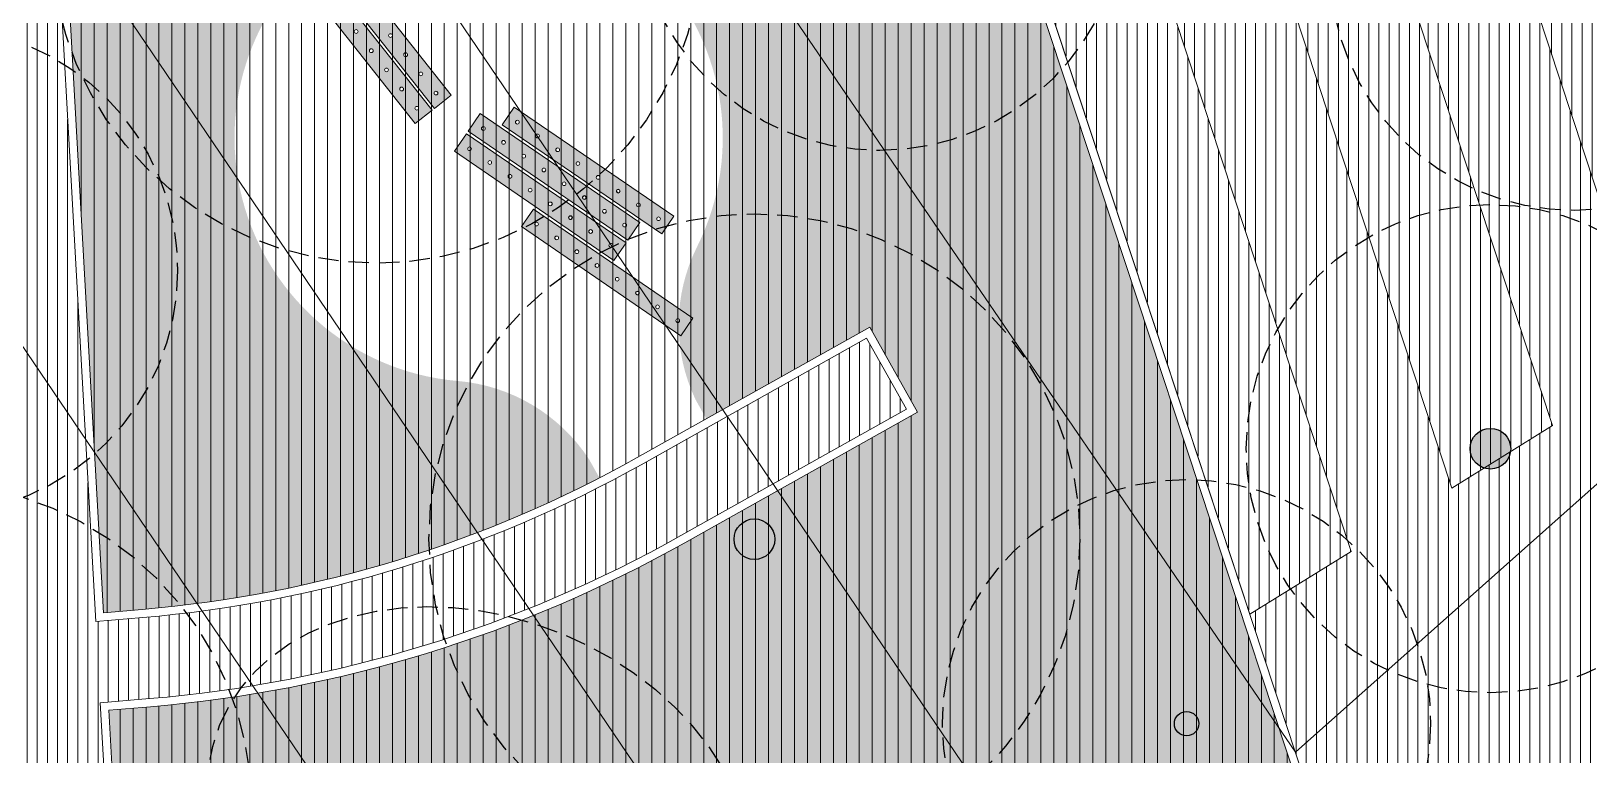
# Model space of a CAD drawing. Header units: metres. Extents: x 678805 to 1359287, y 2747329 to 5497370.
# Drawn here: x 679675.68 to 679694.82, y 2748632.48 to 2748641.37 of the extents above; entities that cross this region are included whole.
import ezdxf
from ezdxf.enums import TextEntityAlignment as Align

# ---------------------------------------------------------------- set-up
doc = ezdxf.new("R2010")
doc.units = ezdxf.units.M
doc.linetypes.add('XREF_MON_SFT_TREES$0$HIDDEN', pattern=[0.375, 0.25, -0.125])
for name, color, linetype in [('00_XREF_MON_HSC_PAVEMENT', 7, 'Continuous'), ('00_XREF_TWQ_BUILDINGS', 7, 'Continuous'), ('00_XREF_TWQ_SFT_TREES', 7, 'Continuous'), ('XREF_MON_GENERAL_LAYOUT$0$02-L-Plan Change', 8, 'Continuous'), ('XREF_MON_SFT_TREES$0$SL_TREE_CANOPY', 251, 'XREF_MON_SFT_TREES$0$HIDDEN'), ('XREF_MON_SFT_TREES$0$SL_TREE_TRUNK', 251, 'Continuous')]:
    doc.layers.add(name, color=color, linetype=linetype)
for name, color, linetype, true_color in [('02-L-Waterfeatures 01', 7, 'Continuous', 0x4da6ff), ('XREF_MON_SFT_TREES$0$SL_TREE__DELONIX_REGIA', 7, 'Continuous', 0x8f2400), ('XREF_MON_SFT_TREES$0$SL_TREE_ACACIA_ETBAICA', 7, 'Continuous', 0x405700), ('XREF_MON_SFT_TREES$0$SL_TREE_ACACIA_FARNESIANA', 7, 'Continuous', 0xe0e000), ('XREF_MON_SFT_TREES$0$SL_TREE_ACACIA_GERRARDII', 7, 'Continuous', 0x4c4c00), ('XREF_MON_SFT_TREES$0$SL_TREE_ACACIA_NILOTICA', 7, 'Continuous', 0x264d00), ('XREF_MON_SFT_TREES$0$SL_TREE_PROSOPIS_CINERARIA', 7, 'Continuous', 0x5f7f00)]:
    doc.layers.add(name, color=color, linetype=linetype, true_color=true_color)
for name, color, linetype, lineweight in [('XREF_MON_GENERAL_LAYOUT$0$02-L-Level Curves 0.25-0.75m', 33, 'Continuous', 5), ('XREF_MON_GENERAL_LAYOUT$0$02-L-Level Curves 1m', 37, 'Continuous', 5), ('XREF_MON_GENERAL_LAYOUT$0$02-L-Material Change', 251, 'Continuous', 5), ('XREF_MON_HSC_FURNITURE$0$03-PG-CBIncluded', 8, 'Continuous', 5), ('XREF_MON_HSC_PAVEMENT$0$02-L-B-Flat Bar', 251, 'Continuous', 5), ('XREF_MON_HSC_PAVEMENT$0$03-TR-Pavement_04_Dry Meadow_', 54, 'Continuous', 5)]:
    doc.layers.add(name, color=color, linetype=linetype, lineweight=lineweight)
for name, color, linetype, lineweight, true_color in [('XREF_MON_HSC_PAVEMENT$0$03-TR-Pavement_01_Compacted Ground', 7, 'Continuous', 5, 0x5a4f30), ('XREF_MON_HSC_PAVEMENT$0$03-TR-Pavement_02_Sealed Gravel', 7, 'Continuous', 5, 0x38321e), ('XREF_MON_HSC_PAVEMENT$0$03-TR-Pavement_04_Dry Meadow_2', 7, 'Continuous', 5, 0xe2c75d)]:
    doc.layers.add(name, color=color, linetype=linetype, lineweight=lineweight, true_color=true_color)
doc.layers.get('XREF_MON_SFT_TREES$0$SL_TREE__DELONIX_REGIA').off()
doc.layers.get('XREF_MON_SFT_TREES$0$SL_TREE_ACACIA_ETBAICA').off()
doc.layers.get('XREF_MON_SFT_TREES$0$SL_TREE_ACACIA_FARNESIANA').off()
doc.layers.get('XREF_MON_SFT_TREES$0$SL_TREE_ACACIA_GERRARDII').off()
doc.layers.get('XREF_MON_SFT_TREES$0$SL_TREE_ACACIA_NILOTICA').off()
doc.layers.get('XREF_MON_SFT_TREES$0$SL_TREE_PROSOPIS_CINERARIA').off()
doc.styles.add('XREF_MON_GENERAL_LAYOUT$0$Standard', font='arial.ttf')
pattern_1 = [(45, (0, 0), (-0.2245064030267289, 0.2245064030267289), [])]
pattern_2 = [(90, (652974.1167151183, 2717198.732228751), (-0.1247775, 0), [])]
pattern_3 = [(90, (-15.59436559828464, -5.140188714955002), (-0.1247775, 0), [])]

# ---------------------------------------------------------------- blocks, each defined once
blk = doc.blocks.new('XREF_MON_SFT_TREES$0$Acacia_pycnantha')
h = blk.add_hatch()
h.set_pattern_fill('ANSI31', color=256, scale=0.1)
h.set_pattern_definition(pattern_1)
edge = h.paths.add_edge_path()
edge.add_arc((-2.328306436538696e-10, 0), 2.999999999974137, 3.180554681463517e-15, 360)
at = {"layer": 'XREF_MON_SFT_TREES$0$SL_TREE_TRUNK'}
h = blk.add_hatch(color=256, dxfattribs=at)
h.dxf.hatch_style = 1
edge = h.paths.add_edge_path()
edge.add_arc((2.328306436538696e-10, 0), 0.2500003876001918, 0, 360)
at = {"layer": 'XREF_MON_SFT_TREES$0$SL_TREE_CANOPY', "linetype": 'XREF_MON_SFT_TREES$0$HIDDEN'}
blk.add_circle((2.328306436538696e-10, 0), 3, dxfattribs=at)
at = {"layer": 'XREF_MON_SFT_TREES$0$SL_TREE_TRUNK'}
blk.add_circle((2.328306436538696e-10, 0), 0.2500003876001918, dxfattribs=at)
blk = doc.blocks.new('XREF_MON_SFT_TREES$0$Prosopis_cineraria')
h = blk.add_hatch()
h.set_pattern_fill('ANSI31', color=256, scale=0.1)
h.set_pattern_definition(pattern_1)
edge = h.paths.add_edge_path()
edge.add_arc((-1.862645149230957e-09, -1.396983861923218e-09), 4.000000002159871, 0, 360)
at = {"layer": 'XREF_MON_SFT_TREES$0$SL_TREE_TRUNK'}
h = blk.add_hatch(color=256, dxfattribs=at)
h.dxf.hatch_style = 1
edge = h.paths.add_edge_path()
edge.add_arc((0, 0), 0.25, 0, 360)
at = {"layer": 'XREF_MON_SFT_TREES$0$SL_TREE_CANOPY', "linetype": 'XREF_MON_SFT_TREES$0$HIDDEN'}
blk.add_circle((0, 0), 4, dxfattribs=at)
at = {"layer": 'XREF_MON_SFT_TREES$0$SL_TREE_TRUNK'}
blk.add_circle((0, 0), 0.25, dxfattribs=at)
blk = doc.blocks.new('XREF_MON_SFT_TREES$0$Acacia_gerrardii')
h = blk.add_hatch()
h.set_pattern_fill('ANSI31', color=256, scale=0.1, style=0)
h.set_pattern_definition(pattern_1)
edge = h.paths.add_edge_path()
edge.add_ellipse((-0.07890667230822146, 0.1374323763884604), major_axis=(-2.334159139066159, 2.54631103014604), ratio=0.7600819417513992, start_angle=0, end_angle=360)
at = {"layer": 'XREF_MON_SFT_TREES$0$SL_TREE_TRUNK'}
h = blk.add_hatch(color=256, dxfattribs=at)
h.dxf.hatch_style = 1
edge = h.paths.add_edge_path()
edge.add_arc((2.328306436538696e-10, 4.656612873077393e-10), 0.1500002322718501, -7.354891001008641, 352.6451089989913)
at = {"layer": 'XREF_MON_SFT_TREES$0$SL_TREE_CANOPY'}
blk.add_ellipse((-0.07890667230822146, 0.1374323763884604), major_axis=(-2.334159139066159, 2.54631103014604), ratio=0.7600819417513992, dxfattribs=at)
at = {"layer": 'XREF_MON_SFT_TREES$0$SL_TREE_TRUNK'}
for radius in [0.1500002322718501, 0.150000232560115]:
    blk.add_circle((2.328306436538696e-10, 4.656612873077393e-10), radius, dxfattribs=at)
blk = doc.blocks.new('XREF_MON_SFT_TREES$0$Acacia etbaica')
h = blk.add_hatch()
h.set_pattern_fill('ANSI31', color=256, scale=0.1)
h.set_pattern_definition(pattern_1)
edge = h.paths.add_edge_path()
edge.add_arc((4.440892098500626e-16, -1.110223024625157e-15), 3.000000000000001, 0, 360)
at = {"layer": 'XREF_MON_SFT_TREES$0$SL_TREE_TRUNK'}
h = blk.add_hatch(color=256, dxfattribs=at)
h.dxf.hatch_style = 1
edge = h.paths.add_edge_path()
edge.add_arc((-4.190951585769653e-09, -3.725290298461914e-09), 0.1500002332421871, 286.4511275051879, 569.1271037239628)
edge.add_arc((-2.328306436538696e-09, 2.328306436538696e-09), 0.1500002378014961, 209.127105287983, 286.4511261276718)
at = {"layer": 'XREF_MON_SFT_TREES$0$SL_TREE_CANOPY'}
blk.add_circle((0, 0), 3, dxfattribs=at)
at = {"layer": 'XREF_MON_SFT_TREES$0$SL_TREE_TRUNK'}
for radius in [0.1500002332387778, 0.150000232560115]:
    blk.add_circle((-4.190951585769653e-09, -3.725290298461914e-09), radius, dxfattribs=at)
blk = doc.blocks.new('XREF_MON_SFT_TREES$0$Acacia Nilotica D')
h = blk.add_hatch()
h.set_pattern_fill('ANSI31', color=256, scale=0.1)
h.set_pattern_definition(pattern_1)
edge = h.paths.add_edge_path()
edge.add_arc((2.328306436538696e-10, 0), 3.999999999999999, -6.5439871631012e-05, 359.9999345601284)
at = {"layer": 'XREF_MON_SFT_TREES$0$SL_TREE_TRUNK'}
h = blk.add_hatch(color=256, dxfattribs=at)
h.dxf.hatch_style = 1
edge = h.paths.add_edge_path()
edge.add_arc((2.328306436538696e-10, 0), 0.2500003876001918, 0, 360)
at = {"layer": 'XREF_MON_SFT_TREES$0$SL_TREE_CANOPY', "linetype": 'XREF_MON_SFT_TREES$0$HIDDEN'}
blk.add_circle((2.328306436538696e-10, 0), 4, dxfattribs=at)
at = {"layer": 'XREF_MON_SFT_TREES$0$SL_TREE_TRUNK'}
blk.add_circle((2.328306436538696e-10, 0), 0.2500003876001918, dxfattribs=at)
blk = doc.blocks.new('XREF_MON_SFT_TREES$0$Delonix.B')
h = blk.add_hatch()
h.set_pattern_fill('ANSI31', color=256, scale=0.1, angle=25.44812939262281)
h.set_pattern_definition([(70.44812939262282, (0, -4.656612873077393e-10), (-0.2991926023986827, 0.106254584230064), [])])
edge = h.paths.add_edge_path()
edge.add_arc((0, 0), 3.000000000087448, 6.361109362927034e-15, 360)
at = {"layer": 'XREF_MON_SFT_TREES$0$SL_TREE_TRUNK'}
h = blk.add_hatch(color=256, dxfattribs=at)
h.dxf.hatch_style = 1
edge = h.paths.add_edge_path()
edge.add_arc((0, 0), 0.2500003876001918, 0, 360)
at = {"layer": 'XREF_MON_SFT_TREES$0$SL_TREE_CANOPY', "linetype": 'XREF_MON_SFT_TREES$0$HIDDEN'}
blk.add_circle((0, 0), 3, dxfattribs=at)
at = {"layer": 'XREF_MON_SFT_TREES$0$SL_TREE_TRUNK'}
blk.add_circle((0, 0), 0.2500003876001918, dxfattribs=at)
blk = doc.blocks.new('XREF_MON_SFT_TREES')
at = {"layer": 'XREF_MON_SFT_TREES$0$SL_TREE__DELONIX_REGIA'}
blk.add_blockref('XREF_MON_SFT_TREES$0$Delonix.B', (679694.6425844178, 2748642.169857289), dxfattribs=at)
at = {"layer": 'XREF_MON_SFT_TREES$0$SL_TREE_ACACIA_ETBAICA', "rotation": 25.44812939262281}
for p in [(679686.1087203705, 2748642.906123652), (679674.4787069631, 2748638.431529532), (679689.8785097321, 2748632.862857621)]:
    blk.add_blockref('XREF_MON_SFT_TREES$0$Acacia etbaica', p, dxfattribs=at)
at = {"layer": 'XREF_MON_SFT_TREES$0$SL_TREE_ACACIA_FARNESIANA', "rotation": 25.44812939262281}
for p in [(679693.612578542, 2748636.241661945), (679698.2913198755, 2748636.042886797)]:
    blk.add_blockref('XREF_MON_SFT_TREES$0$Acacia_pycnantha', p, dxfattribs=at)
at = {"layer": 'XREF_MON_SFT_TREES$0$SL_TREE_ACACIA_GERRARDII', "rotation": 25.44812939262281}
blk.add_blockref('XREF_MON_SFT_TREES$0$Acacia_gerrardii', (679681.3272223724, 2748631.452535958), dxfattribs=at)
at = {"layer": 'XREF_MON_SFT_TREES$0$SL_TREE_ACACIA_NILOTICA', "rotation": 25.44819483249446}
blk.add_blockref('XREF_MON_SFT_TREES$0$Acacia Nilotica D', (679684.5676405226, 2748635.12884048), dxfattribs=at)
at = {"layer": 'XREF_MON_SFT_TREES$0$SL_TREE_PROSOPIS_CINERARIA', "rotation": 25.44812939262281}
for p in [(679671.8096756394, 2748644.080781688), (679679.9236511029, 2748642.52126956), (679674.3868786135, 2748631.824802852)]:
    blk.add_blockref('XREF_MON_SFT_TREES$0$Prosopis_cineraria', p, dxfattribs=at)
blk = doc.blocks.new('XREF_MON_HSC_PAVEMENT')
at = {"layer": 'XREF_MON_HSC_PAVEMENT$0$03-TR-Pavement_01_Compacted Ground'}
h = blk.add_hatch(dxfattribs=at)
h.set_pattern_fill('ANSI31', color=256, scale=0.0393, angle=45)
h.set_pattern_definition([(90, (-18.06661863613408, -6.698424457572401), (-0.1247775, 0), [])])
h.paths.add_polyline_path([(679686.6946379269, 2748650.749562684), (679684.9041397311, 2748651.646345514), (679690.663002464, 2748634.205911485), (679691.9020214818, 2748634.97712143)])
h = blk.add_hatch(dxfattribs=at)
h.set_pattern_fill('ANSI31', color=256, scale=0.0393, angle=45)
h.set_pattern_definition(pattern_3)
h.paths.add_polyline_path([(679697.1425115234, 2748637.198305703), (679695.9030634004, 2748636.426828668), (679698.5250271254, 2748628.483742911), (679699.7650037635, 2748629.255548913)])
h.paths.add_polyline_path([(679695.6127739147, 2748637.306243686), (679696.8521635237, 2748638.0776843), (679693.8489095069, 2748647.173656393), (679693.848877998, 2748647.173671906), (679692.61011782, 2748646.402614711)])
h = blk.add_hatch(dxfattribs=at)
h.set_pattern_fill('ANSI31', color=256, scale=0.0393, angle=45)
h.set_pattern_definition(pattern_3)
h.paths.add_polyline_path([(679691.3711305365, 2748645.631451287), (679690.1320947924, 2748644.8602577), (679693.1352555018, 2748635.764147228), (679694.3742745196, 2748636.535357173)])
at = {"layer": 'XREF_MON_HSC_PAVEMENT$0$03-TR-Pavement_02_Sealed Gravel', "linetype": 'Continuous'}
h = blk.add_hatch(dxfattribs=at)
h.set_pattern_fill('ANSI31', color=256, scale=0.0393, angle=45)
h.set_pattern_definition(pattern_2)
h.paths.add_polyline_path([(679674.7505662756, 2748647.006901963), (679675.7314659259, 2748647.3766699), (679685.0426982479, 2748650.886708019), (679684.7252839699, 2748651.728734859), (679645.3021382057, 2748636.867606018), (679645.584615705, 2748636.012267229)])
h.paths.add_polyline_path([(679675.7314659259, 2748647.3766699), (679674.7505662756, 2748647.006901963), (679675.4753778314, 2748634.034407944), (679659.6414923314, 2748632.703298761, 0.04287255845586823), (679651.2223284328, 2748631.261882994), (679647.4762699777, 2748630.284359057), (679647.7905010901, 2748629.332870731), (679651.4748207846, 2748630.294284104, -0.04287255843960752), (679659.7252639609, 2748631.706813782), (679675.5311857382, 2748633.035572135), (679675.6049644626, 2748631.715099174, -0.1859756716922504), (679672.5376234493, 2748622.202856299), (679673.3153941857, 2748621.574308224, 0.1859756716839196), (679676.6034072143, 2748631.770885119), (679676.5280630047, 2748633.119376738), (679677.1354311637, 2748633.170436431, 0.1072667563963193), (679683.6646576964, 2748635.172907715), (679686.4360077374, 2748636.727829324), (679685.9466940921, 2748637.599937205), (679683.1753440527, 2748636.045015597, -0.1072667565421974), (679677.0516595319, 2748634.16692141), (679676.4722550978, 2748634.118212547)])
h = blk.add_hatch(dxfattribs=at)
h.set_pattern_fill('ANSI31', color=256, scale=0.0393, angle=45)
h.set_pattern_definition(pattern_2)
h.paths.add_polyline_path([(679696.481800617, 2748616.569496031), (679707.6360352818, 2748623.511240307), (679701.0105245535, 2748643.578830983), (679684.8984484846, 2748651.642306724)])
h.paths.add_polyline_path([(679700.0091509128, 2748633.041687717), (679701.2481707088, 2748633.812898146), (679698.5330122038, 2748642.036725296), (679698.5329806948, 2748642.036740809), (679697.2939839378, 2748641.265509594)], flags=16)
h.paths.add_polyline_path([(679701.5437227016, 2748637.441630752), (679702.7827338768, 2748638.212835815), (679701.0110039212, 2748643.579116356), (679701.0109724122, 2748643.579131869), (679699.771997171, 2748642.807914047)], flags=16)
h.paths.add_polyline_path([(679703.0730714542, 2748637.333450732), (679701.834059554, 2748636.562245218), (679703.4855544355, 2748631.560122008), (679704.72457046, 2748632.33133009)], flags=17)
h.paths.add_polyline_path([(679701.5385066556, 2748632.933512048), (679700.2994877653, 2748632.162302182), (679701.9807191639, 2748627.07011165), (679703.2197328102, 2748627.84131825)], flags=16)
h.paths.add_polyline_path([(679697.1460423457, 2748637.189272121), (679695.9065942226, 2748636.417795085), (679698.5285579476, 2748628.474709328), (679699.7685345857, 2748629.24651533)], flags=16)
h.paths.add_polyline_path([(679705.0149080375, 2748631.451945007), (679703.7758912883, 2748630.680736474), (679705.4571225332, 2748625.588546407), (679706.6961434807, 2748626.359757553)], flags=17)
h.paths.add_polyline_path([(679703.5100687569, 2748626.961932153), (679702.2710560162, 2748626.190726115), (679703.922550889, 2748621.188602933), (679705.1615584777, 2748621.959805763)], flags=16)
h.paths.add_polyline_path([(679695.6163047369, 2748637.297210104), (679696.8556943459, 2748638.068650717), (679693.8524403292, 2748647.164622811), (679693.8524088202, 2748647.164638324), (679692.6136486422, 2748646.393581129)], flags=16)
h.paths.add_polyline_path([(679690.6558655783, 2748634.209654581), (679691.9020214824, 2748634.977121429), (679686.6946379266, 2748650.749562684), (679684.9041397311, 2748651.646345514)])
h.paths.add_polyline_path([(679691.3746613588, 2748645.622417704), (679690.1356256147, 2748644.851224117), (679693.1387863244, 2748635.755113645), (679694.377805342, 2748636.526323589)], flags=16)
at = {"layer": 'XREF_MON_HSC_PAVEMENT$0$03-TR-Pavement_04_Dry Meadow_', "linetype": 'Continuous'}
h = blk.add_hatch(dxfattribs=at)
h.set_pattern_fill('ANSI31', color=256, scale=0.0502, angle=45)
h.set_pattern_definition([(90, (0, 0), (-0.159385, 0), [])])
edge = h.paths.add_edge_path()
edge.add_line((679675.835403824, 2748647.308981866), (679685.074085759, 2748650.791670799))
edge.add_line((679685.074085759, 2748650.791670799), (679698.893599113, 2748608.948017369))
edge.add_line((679698.893599113, 2748608.948017369), (679662.2653552648, 2748585.50317272))
edge.add_line((679662.2653552648, 2748585.50317272), (679655.3139743757, 2748606.551879153))
edge.add_arc((679670.9314425674, 2748572.82483962), 37.16743881894804, 91.5774076475708, 114.84672299142821, ccw=False)
edge.add_line((679669.9083166623, 2748609.978193732), (679694.8044275737, 2748610.663778945))
edge.add_line((679694.8044275737, 2748610.663778945), (679694.7713946837, 2748611.863324204))
edge.add_line((679694.7713946837, 2748611.863324204), (679669.8752837724, 2748611.177738991))
edge.add_arc((679670.9314426158, 2748572.824839415), 38.36743902575249, 91.57740758399454, 109.68928109787)
edge.add_line((679658.0047187424, 2748608.949072103), (679668.849565996, 2748617.461685754))
edge.add_arc((679686.5320581297, 2748594.934653038), 28.63804691447938, 88.68423064924599, 128.1299802798103, ccw=False)
edge.add_line((679687.1896589658, 2748623.565148881), (679687.2172139526, 2748624.764832473))
edge.add_arc((679686.5320581305, 2748594.934653035), 29.83804691670532, 88.68423065088447, 115.5515273092223)
edge.add_arc((679661.726610215, 2748630.939674532), 14.99999999986113, 322.7221972044185, 363.197959410997)
edge.add_line((679676.7032514893, 2748631.776463714), (679676.633331522, 2748633.027873617))
edge.add_line((679676.633331522, 2748633.027873617), (679677.1438083261, 2748633.070787933))
edge.add_arc((679675.7867080126, 2748649.213844605), 16.19999999980139, 274.8053921856376, 299.2954794328936)
edge.add_line((679683.7135890619, 2748635.085696927), (679686.57214989, 2748636.6895499))
edge.add_line((679686.57214989, 2748636.6895499), (679685.9849735158, 2748637.736079358))
edge.add_line((679685.9849735158, 2748637.736079358), (679683.1264126879, 2748636.132226385))
edge.add_arc((679675.7867080125, 2748649.213844606), 15.00000000052617, 274.8053921858599, 299.29547943230796, ccw=False)
edge.add_line((679677.043282377, 2748634.266569909), (679676.5663620338, 2748634.226476588))
edge.add_line((679676.5663620338, 2748634.226476588), (679675.835403824, 2748647.308981866))
at = {"layer": 'XREF_MON_HSC_PAVEMENT$0$03-TR-Pavement_04_Dry Meadow_2', "ltscale": 2, "transparency": 33554687}
h = blk.add_hatch(dxfattribs=at)
h.set_pattern_fill('AR-CONC', color=256, scale=0.0067, angle=290.0000000000001)
h.set_pattern_definition([(340, (0, 0), (0.3171310031097607, -1.183548818555639), [0.127635, -1.403985]), (284.9999999999999, (0, 0), (1.122121008750501, 0.6597039266631874), [0.102108, -1.123191913939]), (30.45144470000007, (0.0264274947241093, -0.09862875297372095), (1.439251961726375, -0.5238449067124393), [0.10847305896, -1.19320463882]), (336.1842, (0.3198337804106918, 0.1164099759823247), (0.3564911015664235, -1.803038992589059), [0.1914525, -2.1059775]), (26.63555761000001, (0.3495414982605787, -0.03384308439077688), (2.101800046171185, -0.9276967019094174), [0.162709655038, -1.789808574672]), (281.1841511700001, (0.3198337804106918, 0.1164099759823247), (2.10180004612532, -0.9276967020221802), [0.153161779369, -1.684780203864]), (311.0000000000001, (0.2980803232991812, -0.07260940821860236), (-0.2964259309923299, -1.18889947222557), [0.127635, -1.403985]), (256.0000000000001, (0.2980803232991812, -0.07260940821860236), (1.301257995013117, 0.03297126671369521), [0.102108, -1.123188]), (1.451445000000042, (0.2733781620483804, -0.1716843643181712), (1.004832069231487, -1.155928201204946), [0.10847305896, -1.19320258192]), (327.5000000000001, (0, 0), (0.5394311410589346, 0.1743151651689518), [0, -1.1095736, 0, -1.140206, 0, -1.1274425]), (297.5, (0, 0), (0.7838505369245482, -0.1911253338182064), [0, -0.6500876, 0, -1.0840466, 0, -0.4297045]), (257.5, (-0.129797123220292, 0.3566146651579213), (0.2746427574532052, -0.8667979447037826), [0, -0.42545, 0, -1.327404, 0, -1.761363]), (247.5, (-0.1880021112114544, 0.5165315553632672), (0.4995268739605756, -0.8743468279788609), [0, -0.553085, 0, -0.8815324, 0, -1.250823])])
edge = h.paths.add_edge_path()
edge.add_line((679662.151590762, 2748598.296569386), (679658.4446151747, 2748597.072332544))
edge.add_line((679658.4446151747, 2748597.072332544), (679662.2653552647, 2748585.50317272))
edge.add_line((679662.2653552647, 2748585.50317272), (679698.8935991129, 2748608.948017369))
edge.add_line((679698.8935991129, 2748608.948017369), (679685.0740857589, 2748650.791670799))
edge.add_line((679685.0740857589, 2748650.791670799), (679675.8354038239, 2748647.308981866))
edge.add_line((679675.8354038239, 2748647.308981866), (679676.5663620337, 2748634.226476588))
edge.add_line((679676.5663620337, 2748634.226476588), (679677.0432823767, 2748634.266569909))
edge.add_arc((679675.7867080121, 2748649.213844604), 14.99999999820881, 274.8053921870481, 297.2878324299207)
edge.add_line((679682.6636205167, 2748635.883125405), (679682.5360535246, 2748636.110489143))
edge.add_arc((679680.7414575713, 2748634.937182753), 2.144113457710799, 33.17664921244775, 85.39763686341243)
edge.add_arc((679681.1785569801, 2748640.062650642), 2.999999999980566, -26.533621570436992, 264.93120043001886, ccw=False)
edge.add_arc((679685.7808389529, 2748637.764628903), 2.144113457926065, 153.4655269544147, 205.4143094813302)
edge.add_line((679683.844215344, 2748636.844459616), (679683.9762877418, 2748636.609065855))
edge.add_line((679683.9762877418, 2748636.609065855), (679685.9849735157, 2748637.736079358))
edge.add_line((679685.9849735157, 2748637.736079358), (679686.5721498899, 2748636.6895499))
edge.add_line((679686.5721498899, 2748636.6895499), (679683.7135890618, 2748635.085696927))
edge.add_arc((679675.7867080122, 2748649.213844606), 16.20000000074894, 274.8053921861822, 299.295479432, ccw=False)
edge.add_line((679677.143808326, 2748633.070787933), (679676.6333315219, 2748633.027873617))
edge.add_line((679676.6333315219, 2748633.027873617), (679676.7032514894, 2748631.776463714))
edge.add_arc((679661.7266102211, 2748630.93967453), 14.99999999391607, -37.27780280392551, 3.1979594211665017, ccw=False)
edge.add_arc((679686.5320581291, 2748594.934653047), 29.83804690509627, 88.68423064791278, 115.5515273166281, ccw=False)
edge.add_line((679687.2172139524, 2748624.764832473), (679687.1896589657, 2748623.565148881))
edge.add_arc((679686.532058129, 2748594.93465304), 28.6380469126548, 88.68423064799615, 128.1299802811952)
edge.add_line((679668.8495659959, 2748617.461685754), (679658.0047187423, 2748608.949072103))
edge.add_arc((679670.9314426173, 2748572.824839406), 38.36743903417608, 91.57740758608293, 109.6892810959443, ccw=False)
edge.add_line((679669.8752837722, 2748611.177738991), (679694.7713946836, 2748611.863324204))
edge.add_line((679694.7713946836, 2748611.863324204), (679694.8044275736, 2748610.663778945))
edge.add_line((679694.8044275736, 2748610.663778945), (679688.5076800641, 2748610.490380095))
edge.add_arc((679687.7724817486, 2748607.581860981), 3.000000000278293, -252.65945247985883, 75.8142596313707, ccw=False)
edge.add_line((679686.8783303323, 2748610.445511317), (679669.9083166622, 2748609.978193732))
edge.add_arc((679670.9314425656, 2748572.824839626), 37.16743881239631, 91.57740764533591, 114.846722993534)
edge.add_line((679655.3139743755, 2748606.551879153), (679657.9742251091, 2748598.496668595))
edge.add_line((679657.9742251091, 2748598.496668595), (679661.6812006534, 2748599.720905423))
edge.add_arc((679660.8725541149, 2748601.706683177), 2.144113455663051, 292.1570896182367, 344.3732793733889)
edge.add_arc((679665.8199707317, 2748600.297938825), 3.000000000761656, -127.11275333148927, 163.9150522444945, ccw=False)
edge.add_arc((679662.6848792149, 2748596.21983494), 2.144113460433061, 51.83409009833392, 104.4019069229838)
edge = h.paths.add_edge_path(flags=17)
edge.add_line((679671.1979735051, 2748619.121500286), (679672.476851969, 2748619.897653876))
edge.add_line((679672.476851969, 2748619.897653876), (679672.5251279734, 2748619.816931383))
edge.add_arc((679674.2865621371, 2748621.03945836), 2.144113458347495, 214.7626602322482, 266.7114429406855)
edge.add_arc((679673.9914719188, 2748615.903815748), 3, -54.25254889907109, 86.71144292098552, ccw=False)
edge.add_arc((679676.9967327596, 2748611.728853407), 2.144113458347495, 125.7474510802318, 177.6962337837369)
edge.add_line((679674.8543522704, 2748611.815041348), (679674.8681159745, 2748611.315230824))
edge.add_line((679674.8681159745, 2748611.315230824), (679673.3686844009, 2748611.273939712))
edge.add_line((679673.3686844009, 2748611.273939712), (679673.3549206967, 2748611.773750236))
edge.add_arc((679671.2205302833, 2748611.569789245), 2.144113458347495, 5.458573363774319, 57.40735606774469)
edge.add_arc((679673.9914719188, 2748615.903815748), 3, 155.0515379830904, 237.4073560453484, ccw=False)
edge.add_arc((679669.3273681946, 2748618.073617518), 2.144113458347495, 335.0515379542105, 389.2568420272499)
at = {"layer": 'XREF_MON_HSC_PAVEMENT$0$02-L-B-Flat Bar'}
for points in [[(679690.6558655783, 2748634.209654581), (679691.9020214824, 2748634.977121429), (679686.6946379266, 2748650.749562684), (679684.9041397311, 2748651.646345514)], [(679695.6163047369, 2748637.297210104), (679696.8556943459, 2748638.068650717), (679693.8524403292, 2748647.164622811), (679693.8524088202, 2748647.164638324), (679692.6136486422, 2748646.393581129)]]:
    blk.add_lwpolyline(points, close=True, dxfattribs=at)
blk.add_lwpolyline([(679691.3746613588, 2748645.622417704), (679690.1356256147, 2748644.851224117), (679693.1387863244, 2748635.755113645), (679694.377805342, 2748636.526323589), (679691.3746928677, 2748645.622402191)], dxfattribs=at)
blk = doc.blocks.new('XREF_MON_HSC_FURNITURE$0$RAI_A_HL')
at = {"true_color": 0xfcfcfc}
h = blk.add_hatch(color=7, dxfattribs=at)
h.dxf.hatch_style = 1
h.paths.add_polyline_path([(2094.887183385203, 181.5470563923009), (2094.776032072725, 181.7846776549704), (2092.624743381748, 180.7783764651977), (2092.735894693993, 180.5407552011311)])
h.paths.add_polyline_path([(2094.15433395002, 181.3744850521907, -1), (2094.173849065555, 181.3327652881853, -1)], flags=16)
h.paths.add_polyline_path([(2094.155606674729, 181.3717641984113, -1), (2094.172576341545, 181.3354861424305, -1)], flags=0)
h.paths.add_polyline_path([(2093.901763649657, 181.2054927945137, -1), (2093.882248533657, 181.2472125575878, -1)], flags=16)
h.paths.add_polyline_path([(2094.426419366384, 181.5017575467937, -1), (2094.445934482152, 181.4600377832539, -1)], flags=16)
h.paths.add_polyline_path([(2093.629678233759, 181.0782202994451, -1), (2093.61016311706, 181.1199400629848, -1)], flags=16)
h.paths.add_polyline_path([(2094.698504782282, 181.6290300423279, -1), (2094.718019898282, 181.5873102783225, -1)], flags=16)
h.paths.add_polyline_path([(2093.35759281693, 180.9509478039108, -1), (2093.338077701395, 180.9926675679162, -1)], flags=16)
h.paths.add_polyline_path([(2093.085507401032, 180.8236753102392, -1), (2093.065992285265, 180.8653950737789, -1)], flags=16)
h.paths.add_polyline_path([(2092.813421984902, 180.6964028156362, -1), (2092.793906869367, 180.7381225801073, -1)], flags=16)
h = blk.add_hatch(color=7, dxfattribs=at)
h.dxf.hatch_style = 1
h.paths.add_polyline_path([(2094.742370464141, 181.1476984815672), (2094.631219151197, 181.3853197447024), (2092.479930460686, 180.3790185539983), (2092.591081772698, 180.1413972908631)])
h.paths.add_polyline_path([(2094.009521028493, 180.9751271423884, -1), (2094.02903614426, 180.9334073774517, -1)], flags=16)
h.paths.add_polyline_path([(2094.010793753667, 180.9724062876776, -1), (2094.027763419552, 180.9361282321624, -1)], flags=0)
h.paths.add_polyline_path([(2093.756950728595, 180.8061348833144, -1), (2093.737435612595, 180.8478546468541, -1)], flags=16)
h.paths.add_polyline_path([(2094.281606445322, 181.1023996365257, -1), (2094.301121560158, 181.0606798725203, -1)], flags=16)
h.paths.add_polyline_path([(2093.484865311766, 180.6788623887114, -1), (2093.465350196231, 180.7205821522512, -1)], flags=16)
h.paths.add_polyline_path([(2094.553691860987, 181.2296721306629, -1), (2094.573206976987, 181.1879523671232, -1)], flags=16)
h.paths.add_polyline_path([(2093.212779895635, 180.5515898941085, -1), (2093.193264779868, 180.5933096576482, -1)], flags=16)
h.paths.add_polyline_path([(2092.940694479737, 180.4243173990399, -1), (2092.92117936397, 180.4660371630453, -1)], flags=16)
h.paths.add_polyline_path([(2092.668609063607, 180.2970449053682, -1), (2092.64909394714, 180.3387646679766, -1)], flags=16)
h = blk.add_hatch(color=7, dxfattribs=at)
h.dxf.hatch_style = 1
h.paths.add_polyline_path([(2096.085257117404, 181.1126176272519), (2095.974105805624, 181.3502388899215), (2093.82281711488, 180.343937699683), (2093.933968426427, 180.1063164356165)])
h.paths.add_polyline_path([(2095.352407682454, 180.9400462866761, -1), (2095.371922798688, 180.898326523602, -1)], flags=16)
h.paths.add_polyline_path([(2095.353680407396, 180.9373254333623, -1), (2095.370650073281, 180.9010473778471, -1)], flags=0)
h.paths.add_polyline_path([(2095.099837382091, 180.7710540289991, -1), (2095.080322266323, 180.8127737925388, -1)], flags=16)
h.paths.add_polyline_path([(2095.624493098818, 181.0673187822104, -1), (2095.644008215051, 181.0255990186706, -1)], flags=16)
h.paths.add_polyline_path([(2094.827751966426, 180.6437815343961, -1), (2094.808236849727, 180.6855012979358, -1)], flags=16)
h.paths.add_polyline_path([(2095.896578515414, 181.1945912768133, -1), (2095.916093630716, 181.1528715132736, -1)], flags=16)
h.paths.add_polyline_path([(2094.55566654983, 180.5165090402588, -1), (2094.536151434062, 180.5582288033329, -1)], flags=16)
h.paths.add_polyline_path([(2094.283581133233, 180.3892365447246, -1), (2094.264066017931, 180.4309563096613, -1)], flags=16)
h.paths.add_polyline_path([(2094.011495717103, 180.2619640505873, -1), (2093.991980601568, 180.3036838150583, -1)], flags=16)
h = blk.add_hatch(color=7, dxfattribs=at)
h.dxf.hatch_style = 1
h.paths.add_polyline_path([(2094.869642958278, 180.8756130649708), (2094.758491646266, 181.113234328106), (2092.607202954823, 180.1069331378676), (2092.718354267068, 179.8693118738011)])
h.paths.add_polyline_path([(2094.136793522863, 180.7030417248607, -1), (2094.15630863863, 180.6613219608553, -1)], flags=16)
h.paths.add_polyline_path([(2094.138066247804, 180.7003208706155, -1), (2094.155035914155, 180.6640428155661, -1)], flags=0)
h.paths.add_polyline_path([(2093.884223222034, 180.534049466718, -1), (2093.864708106266, 180.5757692297921, -1)], flags=16)
h.paths.add_polyline_path([(2094.408878938993, 180.8303142199293, -1), (2094.428394055227, 180.7885944554582, -1)], flags=16)
h.paths.add_polyline_path([(2093.612137806369, 180.4067769716494, -1), (2093.592622690368, 180.4484967361204, -1)], flags=16)
h.paths.add_polyline_path([(2094.680964355124, 180.9575867145322, -1), (2094.700479471125, 180.9158669505268, -1)], flags=16)
h.paths.add_polyline_path([(2093.340052389307, 180.2795044770464, -1), (2093.320537274005, 180.3212242405862, -1)], flags=16)
h.paths.add_polyline_path([(2093.067966973642, 180.1522319824435, -1), (2093.048451857874, 180.1939517469145, -1)], flags=16)
h.paths.add_polyline_path([(2092.795881557278, 180.0249594887719, -1), (2092.776366441511, 180.0666792518459, -1)], flags=16)
for points in [[(2094.887183385203, 181.5470563923009), (2094.776032072725, 181.7846776549704), (2092.624743381748, 180.7783764651977), (2092.735894693993, 180.5407552011311), (2094.887183385203, 181.5470563923009)], [(2094.742370464141, 181.1476984815672), (2094.631219151197, 181.3853197447024), (2092.479930460686, 180.3790185539983), (2092.591081772698, 180.1413972908631), (2094.742370464141, 181.1476984815672)], [(2096.085257117404, 181.1126176272519), (2095.974105805624, 181.3502388899215), (2093.82281711488, 180.343937699683), (2093.933968426427, 180.1063164356165), (2096.085257117404, 181.1126176272519)], [(2094.869642958278, 180.8756130649708), (2094.758491646266, 181.113234328106), (2092.607202954823, 180.1069331378676), (2092.718354267068, 179.8693118738011), (2094.869642958278, 180.8756130649708)]]:
    blk.add_lwpolyline(points, close=True)
for centre, radius in [((2094.436176924268, 181.4808976654895), 0.0230292119424661), ((2094.708262340399, 181.6081701600924), 0.0230292119424661), ((2094.164091507671, 181.3536251694895), 0.02302921228145893), ((2094.164091507671, 181.3536251694895), 0.02002540190505735), ((2093.61992067541, 181.099080181215), 0.0230292119424661), ((2093.892006092006, 181.2263526767492), 0.02302921228145893), ((2094.291364002973, 181.0815397538245), 0.02302921228145893), ((2094.563449418871, 181.2088122488931), 0.0230292119424661), ((2095.906336073065, 181.1737313945778), 0.02302921204236422), ((2093.347835259279, 180.9718076861463), 0.0230292119424661), ((2094.019278586609, 180.9542672596872), 0.0230292119424661), ((2094.019278586609, 180.9542672596872), 0.02002540186575888), ((2094.690721913241, 180.9367268322967), 0.0230292119424661), ((2095.362165240571, 180.9191864053719), 0.02302921238135705), ((2095.362165240571, 180.9191864053719), 0.02002540190505735), ((2095.634250656469, 181.0464588999748), 0.0230292119424661), ((2092.803664427018, 180.7172626974061), 0.0230292119424661), ((2093.075749843149, 180.8445351920091), 0.02302921228145893), ((2093.475107754348, 180.6997222709469), 0.0230292119424661), ((2093.747193170479, 180.8269947650842), 0.0230292119424661), ((2094.418636496644, 180.8094543372281), 0.02302921228145893), ((2095.090079824207, 180.7919139117002), 0.02302921228145893), ((2093.203022337751, 180.5724497758783), 0.02302921228145893), ((2093.874465664616, 180.5549093489535), 0.0230292119424661), ((2094.146551080514, 180.6821818435565), 0.0230292119424661), ((2094.146551080979, 180.6821818430908), 0.02002540186575888), ((2094.545908991946, 180.5373689210974), 0.0230292119424661), ((2094.817994408542, 180.6646414166316), 0.0230292119424661), ((2092.658851505723, 180.3179047871381), 0.0230292119424661), ((2092.930936921155, 180.4451772808097), 0.0230292119424661), ((2093.602380248485, 180.4276368538849), 0.0230292119424661), ((2094.273823576048, 180.4100964274257), 0.02302921238135705), ((2093.058209415758, 180.173091864679), 0.0230292119424661), ((2093.330294831889, 180.300364359282), 0.02302921228145893), ((2094.001738159219, 180.2828239318915), 0.0230292119424661), ((2092.786123999627, 180.0458193696104), 0.0230292119424661)]:
    blk.add_circle(centre, radius)
blk = doc.blocks.new('XREF_MON_HSC_FURNITURE$0$RAI_A')
at = {"rotation": 174.9313728525879}
blk.add_blockref('XREF_MON_HSC_FURNITURE$0$RAI_A_HL', (2102.871555798112, -5.017706621085203), dxfattribs=at)
blk = doc.blocks.new('XREF_MON_HSC_FURNITURE$0$RAI_B_HL')
at = {"true_color": 0xfcfcfc}
h = blk.add_hatch(color=7, dxfattribs=at)
h.dxf.hatch_style = 1
h.paths.add_polyline_path([(2100.109755623853, 179.3560389084741), (2100.370860167081, 179.3813943136483), (2100.141306650592, 181.7452873531729), (2099.880202107364, 181.719931947533)])
h.paths.add_polyline_path([(2100.192001888761, 180.1044269856066, -1), (2100.146159106167, 180.0999752730131, -1)], flags=16)
h.paths.add_polyline_path([(2100.189012141665, 180.1041366560385, -1), (2100.149148852797, 180.1002656016499, -1)], flags=0)
h.paths.add_polyline_path([(2100.117126199184, 180.3989499402232, -1), (2100.162968981778, 180.4034016528167, -1)], flags=16)
h.paths.add_polyline_path([(2100.221034795512, 179.8054523179308, -1), (2100.17519201315, 179.8010006053373, -1)], flags=16)
h.paths.add_polyline_path([(2100.088093292667, 180.6979246083647, -1), (2100.133936074795, 180.7023763204925, -1)], flags=16)
h.paths.add_polyline_path([(2100.250067702262, 179.5064776493236, -1), (2100.204224920133, 179.5020259376615, -1)], flags=16)
h.paths.add_polyline_path([(2100.059060385684, 180.9968992760405, -1), (2100.104903168278, 181.0013509886339, -1)], flags=16)
h.paths.add_polyline_path([(2100.030027478701, 181.2958739432506, -1), (2100.075870261295, 181.3003256563097, -1)], flags=16)
h.paths.add_polyline_path([(2100.000994572183, 181.5948486113921, -1), (2100.046837354545, 181.5993003235199, -1)], flags=16)
h = blk.add_hatch(color=7, dxfattribs=at)
h.dxf.hatch_style = 1
h.paths.add_polyline_path([(2100.408730291529, 179.3850718154572), (2100.669834834756, 179.4104272206314), (2100.440281318035, 181.7743202596903), (2100.17917677504, 181.7489648545161)])
h.paths.add_polyline_path([(2100.490976556204, 180.1334598921239, -1), (2100.445133773843, 180.1290081795305, -1)], flags=16)
h.paths.add_polyline_path([(2100.487986809341, 180.1331695630215, -1), (2100.448123520473, 180.1292985090986, -1)], flags=0)
h.paths.add_polyline_path([(2100.41610086686, 180.4279828472063, -1), (2100.461943649221, 180.4324345597997, -1)], flags=16)
h.paths.add_polyline_path([(2100.520009462954, 179.8344852244481, -1), (2100.474166680593, 179.8300335118547, -1)], flags=16)
h.paths.add_polyline_path([(2100.387067959877, 180.7269575153477, -1), (2100.432910742471, 180.7314092270099, -1)], flags=16)
h.paths.add_polyline_path([(2100.549042369705, 179.5355105567724, -1), (2100.503199587576, 179.5310588441789, -1)], flags=16)
h.paths.add_polyline_path([(2100.358035053359, 181.0259321830235, -1), (2100.403877835488, 181.0303838951513, -1)], flags=16)
h.paths.add_polyline_path([(2100.329002146376, 181.3249068506993, -1), (2100.374844928971, 181.3293585628271, -1)], flags=16)
h.paths.add_polyline_path([(2100.299969239626, 181.6238815179095, -1), (2100.345812021988, 181.6283332305029, -1)], flags=16)
for points in [[(2100.109755623853, 179.3560389084741), (2100.370860167081, 179.3813943136483), (2100.141306650592, 181.7452873531729), (2099.880202107364, 181.719931947533), (2100.109755623853, 179.3560389084741)], [(2100.408730291529, 179.3850718154572), (2100.669834834756, 179.4104272206314), (2100.440281318035, 181.7743202596903), (2100.17917677504, 181.7489648545161), (2100.408730291529, 179.3850718154572)]]:
    blk.add_lwpolyline(points, close=True)
for centre, radius in [((2100.023915963247, 181.5970744676888), 0.02302921209943052), ((2100.32289063069, 181.6261073742062), 0.02302921209943052), ((2100.05294887023, 181.298099800013), 0.02302921209943057), ((2100.351923537673, 181.3271327065304), 0.02302921209943057), ((2100.081981776981, 180.9991251323372), 0.02302921209942363), ((2100.380956444656, 181.0281580388546), 0.02302921209942363), ((2100.111014683964, 180.7001504646614), 0.02302921209943071), ((2100.40998935164, 180.7291833716445), 0.02302921209943068), ((2100.140047590481, 180.40117579652), 0.02302921209942345), ((2100.439022258157, 180.430208703503), 0.02302921209942347), ((2100.468055164907, 180.1312340358272), 0.02302921209942338), ((2100.468055164907, 180.1312340358272), 0.02002540182559201), ((2100.169080497464, 180.1022011288442), 0.02302921209942341), ((2100.169080497464, 180.1022011288442), 0.02002540182559197), ((2100.198113404214, 179.8032264611684), 0.02302921209943065), ((2100.497088071657, 179.8322593681514), 0.02302921209943065), ((2100.227146311197, 179.5042517939582), 0.0230292120994306), ((2100.52612097864, 179.5332847004756), 0.02302921209943041)]:
    blk.add_circle(centre, radius)
blk = doc.blocks.new('XREF_MON_HSC_FURNITURE$0$RAI_D')
at = {"rotation": 324.4534980158393}
blk.add_blockref('XREF_MON_HSC_FURNITURE$0$RAI_B_HL', (-1815.644892962742, 1074.16246720543), dxfattribs=at)
blk = doc.blocks.new('XREF_MON_HSC_FURNITURE')
at = {"layer": 'XREF_MON_HSC_FURNITURE$0$03-PG-CBIncluded'}
for name, p, rotation in [('XREF_MON_HSC_FURNITURE$0$RAI_D', (679679.1699457302, 2748639.696348479), 248.3107250583325), ('XREF_MON_HSC_FURNITURE$0$RAI_A', (679682.8793976677, 2748638.320514593), 125.6439412145269)]:
    blk.add_blockref(name, p, dxfattribs=dict(at, rotation=rotation))
blk = doc.blocks.new('XREF_MON_GENERAL_LAYOUT')
at = {"layer": 'XREF_MON_GENERAL_LAYOUT$0$02-L-Level Curves 0.25-0.75m', "ltscale": 0.3}
for points in [[(679711.2201767723, 2748624.297830073), (679714.7622365216, 2748626.744607904), (679705.505076939, 2748641.617781889), (679703.333264096, 2748648.197150444), (679708.5732966526, 2748652.86132862), (679704.2765065373, 2748658.190547592), (679704.5833551949, 2748668.125695372), (679679.054148406, 2748669.414595115), (679657.9261803221, 2748663.529428816), (679696.1864724581, 2748607.096521037), (679699.2508586237, 2748608.181261725)], [(679699.0018966856, 2748608.89860535), (679662.3216344505, 2748663.001011277), (679679.585351371, 2748667.809795757), (679700.5237747155, 2748666.78526005), (679700.2291533602, 2748656.853355051), (679700.6068495624, 2748656.456649465), (679705.505076939, 2748641.617781889), (679713.1109407652, 2748629.397690512), (679710.2047644776, 2748627.373252416), (679714.3203029978, 2748614.908443999), (679713.3706085631, 2748614.594883494), (679711.7180338848, 2748619.600201435), (679700.1281488743, 2748609.283989054)], [(679692.1502522641, 2748654.186554884), (679702.7810858908, 2748642.804472065), (679691.2168444031, 2748632.511085107), (679671.1125427117, 2748661.944176197), (679680.6477573016, 2748664.600197038), (679692.4043112918, 2748664.104289532), (679692.1502522641, 2748654.186554884)]]:
    blk.add_lwpolyline(points, dxfattribs=at)
at = {"layer": 'XREF_MON_GENERAL_LAYOUT$0$02-L-Level Curves 1m', "ltscale": 0.3}
blk.add_lwpolyline([(679710.2985535205, 2748633.916260644), (679695.1932752791, 2748620.470979844), (679666.7170885833, 2748662.472593736), (679680.1165543366, 2748666.204996397), (679696.4642458552, 2748665.44484177), (679696.1784552252, 2748655.516242202), (679703.4322064295, 2748647.897410952), (679705.505076939, 2748641.617781889), (679710.2985535205, 2748633.916260644)], dxfattribs=at)
at = {"layer": 'XREF_MON_GENERAL_LAYOUT$0$02-L-Material Change', "lineweight": 0, "ltscale": 0.2}
for p, q in [((679698.893599113, 2748608.948017369), (679684.7602106488, 2748651.742043001)), ((679698.9885544738, 2748608.979377844), (679684.8551660096, 2748651.773403476))]:
    blk.add_line(p, q, dxfattribs=at)
at = {"layer": 'XREF_MON_GENERAL_LAYOUT$0$02-L-Material Change', "ltscale": 0.3}
for points in [[(679685.9466940919, 2748637.599937206), (679683.1753440525, 2748636.045015597, -0.1072667564121594), (679677.0516595393, 2748634.166921411), (679676.4722550978, 2748634.118212547), (679675.7314659259, 2748647.3766699)], [(679685.9849735158, 2748637.736079358), (679683.1264126879, 2748636.132226385, -0.1072667564137836), (679677.043282377, 2748634.266569909), (679676.5663620338, 2748634.226476588), (679675.835403824, 2748647.308981866)], [(679687.1149440709, 2748624.667155089, 0.1206045438232956), (679673.3153941857, 2748621.574308224, 0.185975671702246), (679676.6034072142, 2748631.77088512), (679676.5280630047, 2748633.119376738), (679677.1354311637, 2748633.170436431, 0.1072667564137713), (679683.6646576973, 2748635.172907715), (679686.4360077374, 2748636.727829324)], [(679687.2172139526, 2748624.764832473, 0.1177707009035916), (679673.6622330608, 2748621.854471877, 0.1784682141606329), (679676.7032514893, 2748631.776463714), (679676.633331522, 2748633.027873617), (679677.1438083261, 2748633.070787933, 0.1072667564122575), (679683.7135890619, 2748635.085696927), (679686.57214989, 2748636.6895499)]]:
    blk.add_lwpolyline(points, format="xyb", dxfattribs=at)
for points in [[(679686.57214989, 2748636.6895499), (679685.984973516, 2748637.736079358)], [(679686.4360077373, 2748636.727829324), (679685.9466940919, 2748637.599937206)]]:
    blk.add_lwpolyline(points, dxfattribs=at)
at = {"layer": 'XREF_MON_GENERAL_LAYOUT$0$02-L-Plan Change', "lineweight": 0, "ltscale": 0.2}
blk.add_line((679699.0129593532, 2748608.905483107), (679681.9254227037, 2748660.644277609), dxfattribs=at)
at = {"style": 'XREF_MON_GENERAL_LAYOUT$0$Standard'}
for tag, height, rotation, p in [('604,00', 1, 330.2642936667779, (679905.770310239, 2748776.557787406)), ('603,00', 1, 330.2642936667779, (679901.860927013, 2748753.477248972)), ('600,00', 1, 133.8259836638873, (679944.5968217494, 2748745.152639077)), ('602,00', 1, 330.2642936667779, (679883.3191980837, 2748738.726865312)), ('601,00', 1, 117.8905743169221, (679920.9720408977, 2748732.870057053)), ('601,00', 1, 330.2642936667779, (679864.7774691544, 2748723.976481652)), ('600,00', 1, 40.88332108062335, (679777.4053656742, 2748705.443575754, 1.169999999973397)), ('602,00', 1, 330.2642936667779, (679941.2749349186, 2748705.483031567)), ('601,00', 1, 40.88332108062335, (679701.7983696235, 2748703.888586182, 1.169999999973397)), ('598,00', 0.9999999999999999, 62.09100844466732, (679810.2666232066, 2748702.618736548)), ('600,00', 1, 330.2642936667779, (679877.7814736818, 2748691.131234986)), ('600,00', 0.9999999999999999, 19.55108886768879, (679920.4438211058, 2748685.495504646)), ('601,00', 1, 330.2642936667779, (679934.8129193163, 2748683.803636156)), ('599,00', 1, 330.2642936667779, (679854.5671008349, 2748679.061113989)), ('600,00', 1, 88.39282059591216, (679743.9134691327, 2748675.571576328)), ('599,00', 0.9999999999999998, 20.60862043003912, (679924.2598928241, 2748675.216416284)), ('601,00', 1, 88.39282059591216, (679728.0345944045, 2748671.317844195, -2)), ('602,00', 1, 88.39282059591216, (679711.8257639392, 2748665.966083916, -1)), ('603,00', 1, 88.39282059591216, (679695.6151318625, 2748660.611015213)), ('599,00', 1, 40.88332108062335, (679788.8072719976, 2748655.829159783, 1.169999999973397)), ('601,00', 1, 40.88332108062335, (679627.6123405045, 2748644.602575284, 1.169999999973397)), ('603,00', 0.9999999999999999, 41.70580600405471, (679702.4989019763, 2748628.484392532, 1.169999999925494)), ('600,00', 1, 40.88332108062335, (679645.924961585, 2748597.926138933, 1.169999999973397)), ('599,00', 1, 34.22767859632935, (679673.5743901337, 2748555.136007577, 5.33999999991769))]:
    blk.add_attdef(tag, text='', height=height, rotation=rotation, dxfattribs=at).set_placement(p, align=Align.MIDDLE)
at = {"ltscale": 0.3, "style": 'XREF_MON_GENERAL_LAYOUT$0$Standard'}
for tag, height, rotation, p in [('603,50', 1, 330.2642936667779, (679911.500620042, 2748760.570188188)), ('602,50', 1, 330.2642936667779, (679892.8646878856, 2748745.846442295)), ('600,50', 1, 133.8259836638873, (679933.0482653556, 2748738.729379551)), ('601,50', 1, 330.2642936667779, (679873.5807466183, 2748731.671495228)), ('601,50', 0.9999999999999999, 101.285674792814, (679909.5220062692, 2748726.945334854)), ('602,50', 1, 330.2642936667779, (679948.6248547818, 2748713.859774644)), ('600,50', 1, 39.60595393010205, (679743.242567131, 2748706.971262414)), ('600,50', 1, 330.2642936667779, (679880.2659989139, 2748702.726026631)), ('600,50', 0.9999999999999999, 17.35374479888441, (679917.6150982407, 2748690.553931213)), ('599,50', 1, 330.2642936667779, (679867.1974978975, 2748684.716235158)), ('599,50', 0.9999999999999999, 18.89438680505554, (679921.7103896159, 2748680.578430657)), ('599,50', 1, 39.60595393010205, (679778.9914550197, 2748677.241243556)), ('600,50', 1, 88.39282059591216, (679735.9248694875, 2748673.586085743)), ('601,50', 1, 88.39282059591216, (679719.9062925801, 2748668.580993867)), ('602,50', 1, 88.39282059591216, (679703.4737899266, 2748663.451811911)), ('598,50', 1, 330.2642936667779, (679861.7651457089, 2748662.396830559)), ('601,50', 1, 39.60595393010205, (679610.5132742386, 2748662.061190253)), ('600,00', 0.9999999999999999, 41.70580600405471, (679752.30764285, 2748637.685423907)), ('601,00', 0.9999999999999999, 41.70580600405471, (679736.0440844187, 2748634.537594622)), ('599,00', 0.9999999999999999, 35.08346035422691, (679763.0433427037, 2748634.41500971, 1.169999999925494)), ('602,00', 0.9999999999999999, 41.70580600405471, (679720.1743132578, 2748633.095905716, 1.169999999925494)), ('600,00', 0.9999999999999999, 35.08346035422691, (679747.0628417195, 2748629.903108784, 1.169999999925494)), ('601,00', 0.9999999999999999, 35.08346035422691, (679731.2455695962, 2748625.23889635, 1.169999999925494)), ('600,50', 1, 39.60595393010205, (679636.919713499, 2748621.33866227)), ('602,00', 0.9999999999999999, 35.08346035422691, (679715.3997742002, 2748620.639385471, 1.169999999925494)), ('599,50', 1, 28.76039513677905, (679659.4816038228, 2748574.323313434))]:
    blk.add_attdef(tag, text='', height=height, rotation=rotation, dxfattribs=at).set_placement(p, align=Align.MIDDLE)

msp = doc.modelspace()

# ---------------------------------------------------------------- block references
at = {"layer": '00_XREF_MON_HSC_PAVEMENT'}
msp.add_blockref('XREF_MON_HSC_PAVEMENT', (0, 0), dxfattribs=at)
at = {"layer": '00_XREF_TWQ_BUILDINGS'}
msp.add_blockref('XREF_MON_HSC_FURNITURE', (0, 0), dxfattribs=at)
at = {"layer": '00_XREF_TWQ_SFT_TREES'}
msp.add_blockref('XREF_MON_SFT_TREES', (0, 0), dxfattribs=at)
at = {"layer": '02-L-Waterfeatures 01', "color": 18, "true_color": 0x000000}
msp.add_blockref('XREF_MON_GENERAL_LAYOUT', (0, 0), dxfattribs=at)

doc.saveas('drawing.dxf')
